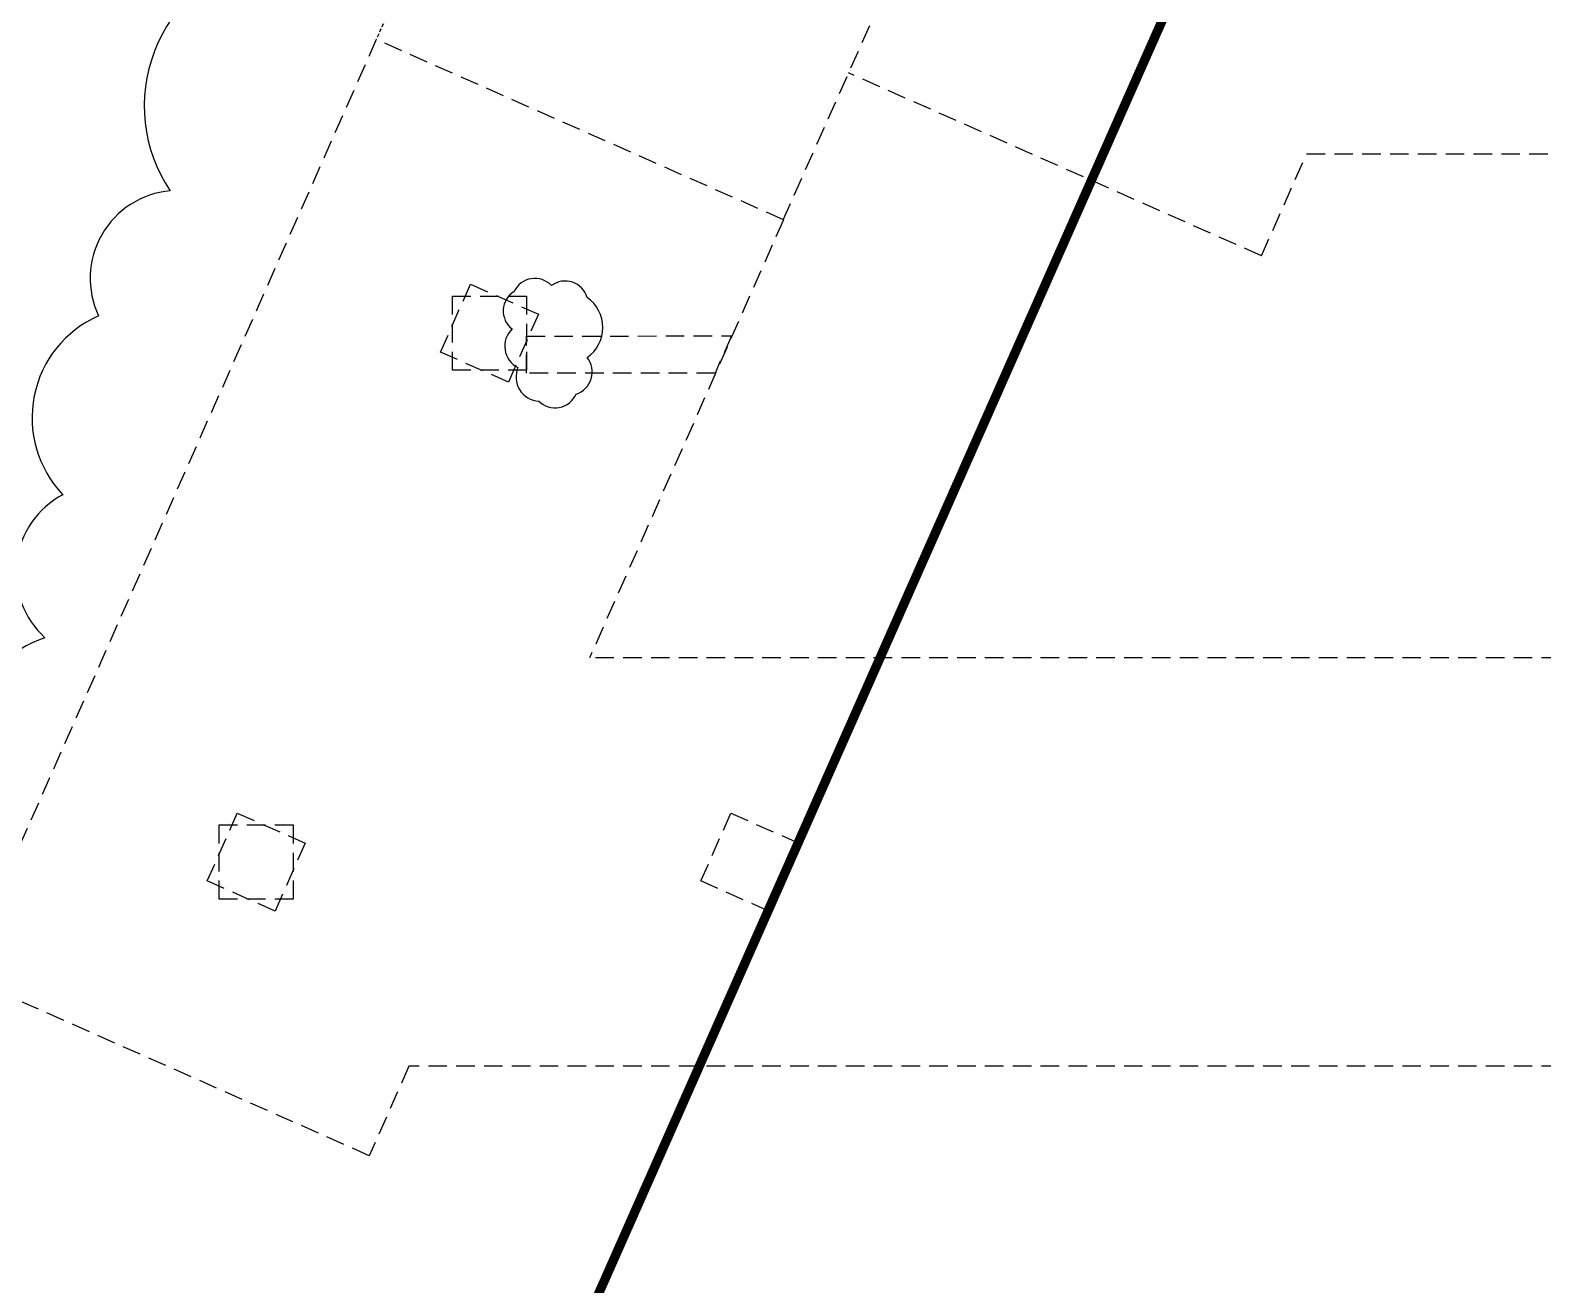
# Model space of a CAD drawing. Header units: inches. Extents: x -26500 to 0, y -3347 to 2257.
# Drawn here: x -23856.8 to -23367.6, y -2077.6 to -1672 of the extents above; entities that cross this region are included whole.
import ezdxf

# ---------------------------------------------------------------- set-up
doc = ezdxf.new("R2010")
doc.units = ezdxf.units.IN
doc.header["$LTSCALE"] = 48
doc.header["$MEASUREMENT"] = 0
doc.linetypes.add('NB - 5th floor_plan$0$HIDDEN2', pattern=[0.1875, 0.125, -0.0625])
for name, color, linetype in [('NB - 5th floor_plan$0$STCCOLS1', 1, 'NB - 5th floor_plan$0$HIDDEN2'), ('NB - 5th floor_plan$0$STCCOLS2', 1, 'NB - 5th floor_plan$0$HIDDEN2'), ('NB - 5th floor_plan$0$STDROPS', 1, 'NB - 5th floor_plan$0$HIDDEN2'), ('NB - 5th floor_plan$0$STPJ', 1, 'NB - 5th floor_plan$0$HIDDEN2'), ('NB - 5th floor_plan$0$STSLABEDGE', 1, 'NB - 5th floor_plan$0$HIDDEN2'), ('NB - 5th floor_plan$0$STSLABNOTCH', 1, 'NB - 5th floor_plan$0$HIDDEN2'), ('XREF', 7, 'Continuous')]:
    doc.layers.add(name, color=color, linetype=linetype)

# ---------------------------------------------------------------- blocks, each defined once
blk = doc.blocks.new('NB - 5th floor_plan')
at = {"layer": 'Defpoints'}
blk.add_lwpolyline([(-23782.6099, -1648.7303, 0.52056705), (-23811.5287, -1723.8666, 0.52056705), (-23811.5287, -1723.8666, 0.52056705), (-23834.6637, -1764.3246, 0.52056705), (-23834.6637, -1764.3246, 0.52056705), (-23846.2313, -1822.1217, 0.52056705), (-23846.2313, -1822.1217, 0.52056705), (-23852.015, -1868.3595, 0.52056705), (-23852.015, -1868.3595, 0.52056705), (-23869.3663, -1926.1566, 0.52056705)], format="xyb", dxfattribs=at)
blk.add_lwpolyline([(-23676.6853, -1758.3371, 0.52056705), (-23688.1833, -1754.5072, 0.52056705), (-23688.1833, -1754.5072, 0.52056705), (-23700.3201, -1756.4221, 0.52056705), (-23700.3201, -1756.4221, 0.52056705), (-23700.9589, -1768.5505, 0.52056705), (-23700.9589, -1768.5505, 0.52056705), (-23699.0425, -1780.9979, 0.52056705), (-23699.0425, -1780.9979, 0.52056705), (-23692.3354, -1791.8496, 0.52056705), (-23692.3354, -1791.8496, 0.52056705), (-23680.1986, -1789.6154, 0.52056705), (-23680.1986, -1789.6154, 0.52056705), (-23676.6853, -1777.8063, 0.52056705), (-23676.6853, -1777.8063, 0.52056705)], format="xyb", close=True, dxfattribs=at)
at = {"layer": 'NB - 5th floor_plan$0$STCCOLS1', "color": 1, "linetype": 'NB - 5th floor_plan$0$HIDDEN2', "elevation": 0}
for points in [[(-23714.381, -1754.0742), (-23692.4359, -1763.7909), (-23702.1527, -1785.736), (-23724.0977, -1776.0192)], [(-23789.822, -1925.0742), (-23767.877, -1934.7909), (-23777.5937, -1956.736), (-23799.5388, -1947.0192)]]:
    blk.add_lwpolyline(points, close=True, dxfattribs=at)
at = {"layer": 'NB - 5th floor_plan$0$STCCOLS2', "color": 1, "linetype": 'NB - 5th floor_plan$0$HIDDEN2'}
for points in [[(-23720.2668, -1757.9051), (-23696.2668, -1757.9051), (-23696.2668, -1781.9051), (-23720.2668, -1781.9051)], [(-23630.1929, -1925.0733), (-23608.2479, -1934.7901), (-23617.9646, -1956.7351), (-23639.9097, -1947.0184)], [(-23630.1929, -1925.0733), (-23608.2479, -1934.7901), (-23617.9646, -1956.7351), (-23639.9097, -1947.0184)]]:
    blk.add_lwpolyline(points, close=True, dxfattribs=at)
at = {"layer": 'NB - 5th floor_plan$0$STCCOLS2', "color": 1, "linetype": 'NB - 5th floor_plan$0$HIDDEN2', "elevation": 0}
blk.add_lwpolyline([(-23795.7079, -1928.9051), (-23771.7079, -1928.9051), (-23771.7079, -1952.9051), (-23795.7079, -1952.9051)], close=True, dxfattribs=at)
at = {"layer": 'NB - 5th floor_plan$0$STDROPS', "color": 1, "linetype": 'NB - 5th floor_plan$0$HIDDEN2', "ltscale": 0.2}
blk.add_line((-23564.1369, -1266.6041, 0), (-23744.8734, -1674.9646, 0), dxfattribs=at)
at = {"layer": 'NB - 5th floor_plan$0$STDROPS', "color": 1, "linetype": 'NB - 5th floor_plan$0$HIDDEN2'}
for p, q in [((-23744.8688, -1674.9542, 0), (-23878.7967, -1977.5544, 0)), ((-23613.1941, -1733.2446, 0), (-23744.8734, -1674.9646, 0)), ((-23458.5981, -1744.8896), (-23592.1481, -1685.7568)), ((-23458.5981, -1744.8896), (-23592.1481, -1685.7568)), ((-23458.5981, -1744.8896), (-23444.01, -1711.9426)), ((-23458.5981, -1744.8896), (-23444.01, -1711.9426)), ((-23444.01, -1711.9426, 0), (-22561.0237, -1711.9416, 0)), ((-23613.1941, -1733.2446, 0), (-23675.8917, -1874.9051, 0)), ((-23317.0236, -1874.9051), (-23675.8917, -1874.9051)), ((-23747.1174, -2035.8344, 0), (-23878.5944, -1977.6439, 0)), ((-23734.3136, -2006.9051, 0), (-23747.1174, -2035.8344, 0)), ((-23317.0236, -2006.9051), (-23734.3136, -2006.9051))]:
    blk.add_line(p, q, dxfattribs=at)
at = {"layer": 'NB - 5th floor_plan$0$STDROPS', "color": 1, "linetype": 'NB - 5th floor_plan$0$HIDDEN2', "elevation": 0}
blk.add_lwpolyline([(-23431.3725, -1325.3689), (-23613.3103, -1733.1932)], dxfattribs=at)
at = {"layer": 'NB - 5th floor_plan$0$STPJ', "color": 1, "linetype": 'NB - 5th floor_plan$0$HIDDEN2', "ltscale": 0.7, "const_width": 3}
blk.add_lwpolyline([(-23795.6023, -2357.4047), (-23275.1098, -1181.8839)], dxfattribs=at)
at = {"layer": 'NB - 5th floor_plan$0$STSLABEDGE', "color": 1, "linetype": 'NB - 5th floor_plan$0$HIDDEN2'}
blk.add_line((-23844.5251, -2467.3988), (-23474.2631, -1631.5336), dxfattribs=at)
at = {"layer": 'NB - 5th floor_plan$0$STSLABNOTCH', "color": 1, "linetype": 'NB - 5th floor_plan$0$HIDDEN2'}
blk.add_lwpolyline([(-23696.2668, -1770.8776), (-23629.9442, -1770.7762), (-23635.3241, -1782.8452), (-23696.2668, -1782.8776)], close=True, dxfattribs=at)

msp = doc.modelspace()

# ---------------------------------------------------------------- block references
at = {"layer": 'XREF'}
msp.add_blockref('NB - 5th floor_plan', (0, 0), dxfattribs=at)

doc.saveas('drawing.dxf')
